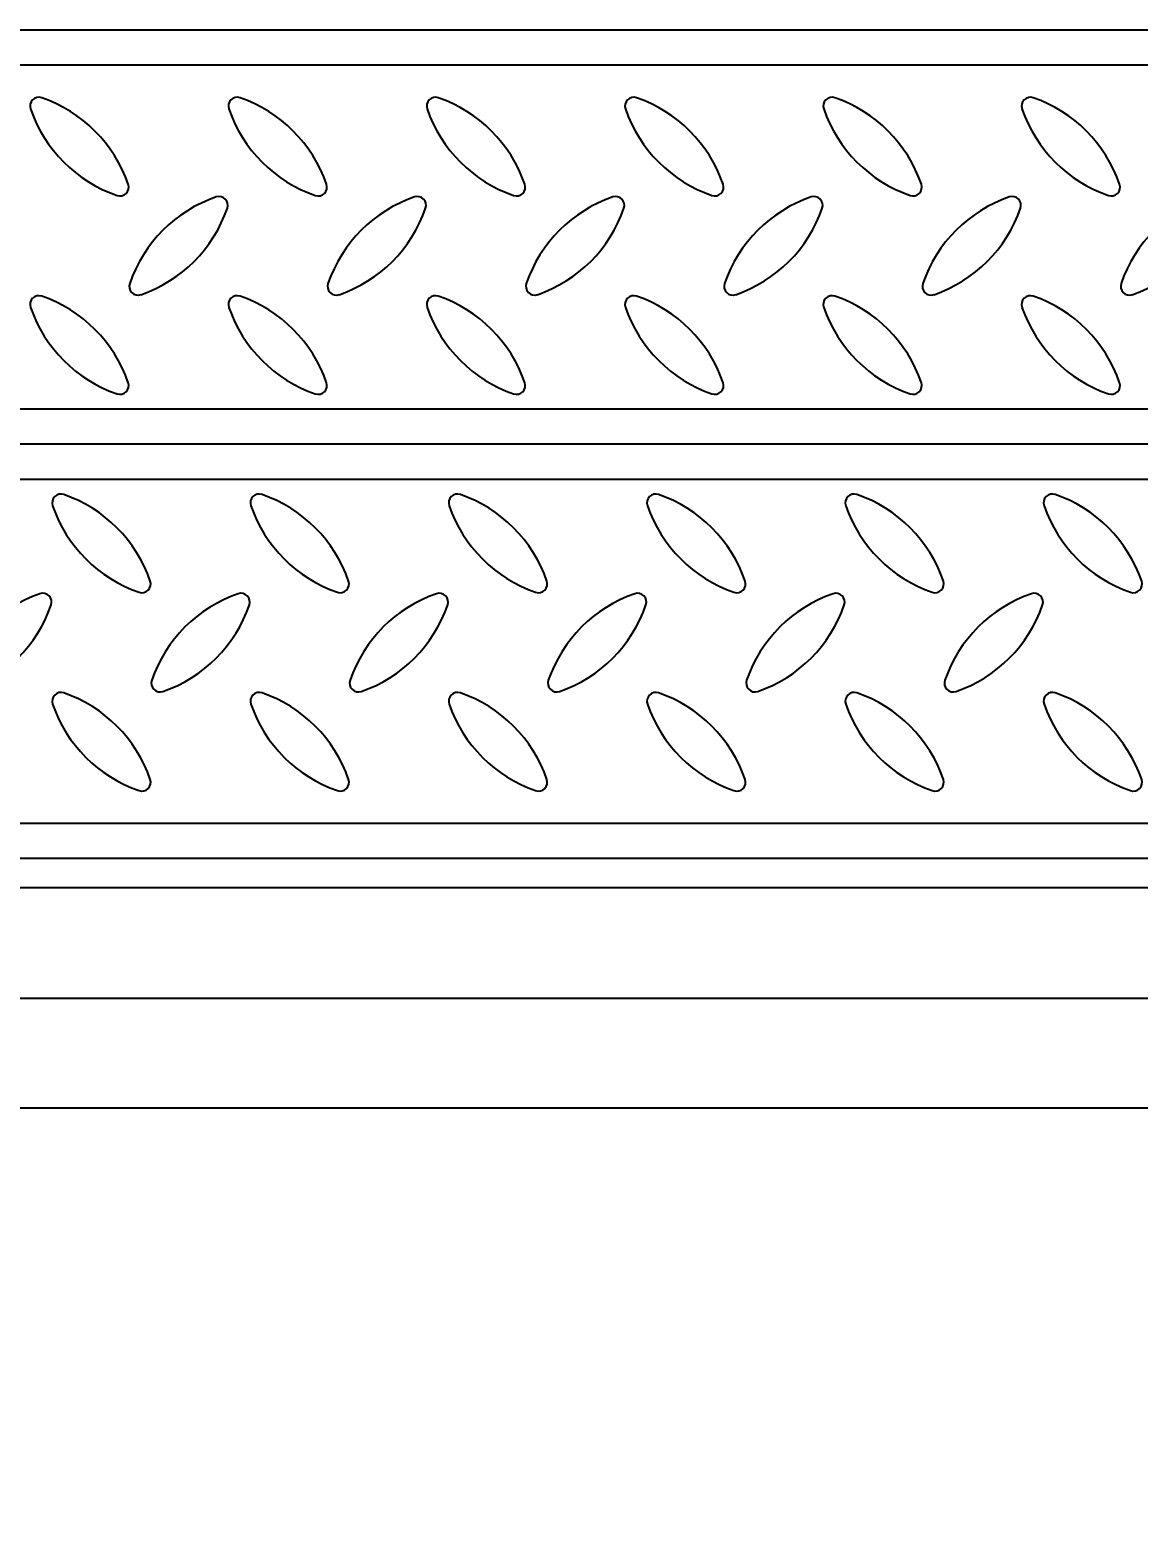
# Model space of a CAD drawing. Header units: millimetres. Extents: x -97344 to -49824, y -57049 to -40247.
# Drawn here: x -67395.9 to -67144.4, y -53478.6 to -53140.6 of the extents above; entities that cross this region are included whole.
import ezdxf

# ---------------------------------------------------------------- set-up
doc = ezdxf.new("R2010")
doc.units = ezdxf.units.MM
doc.header["$LTSCALE"] = 200
doc.header["$PDSIZE"] = -1
doc.linetypes.add('DOT_CENTER', pattern=[14, 12, -1, 0, -1])
doc.layers.add('1', color=7, linetype='Continuous')
doc.layers.add('DIM', color=3, linetype='Continuous')
doc.styles.add('TSSD_Dimension', font='tssdeng.shx', dxfattribs={"width": 0.7, "bigfont": 'hztxt.shx'})
doc.dimstyles.new('TSSD_20_20', dxfattribs={"dimtxt": 60, "dimasz": 20, "dimexe": 20, "dimexo": 50, "dimgap": 20, "dimtad": 1, "dimdec": 0, "dimzin": 0, "dimdsep": 46, "dimtxsty": 'TSSD_Dimension', "dimblk": 'ARCHTICK', "dimcen": 0, "dimdle": 20, "dimclrt": 7, "dimadec": 0, "dimazin": 0, "dimtfac": 1, "dimtdec": 0, "dimtix": 1, "dimtmove": 2, "dimatfit": 3, "dimfxl": 1, "dimtolj": 1, "dimtzin": 0, "dimarcsym": 0})

# ---------------------------------------------------------------- blocks, each defined once
blk = doc.blocks.new('_ArchTick')
at = {"color": 0, "linetype": 'ByBlock', "const_width": 0.5}
blk.add_lwpolyline([(-0.707, -0.707), (0.707, 0.707)], dxfattribs=at)
blk = doc.blocks.new('*D1527')
at = {"layer": 'Defpoints', "color": 0, "transparency": 16777216}
for p in [(-67539.66, -53361.19), (-66539.66, -53361.19), (-66539.66, -53913.98)]:
    blk.add_point(p, dxfattribs=at)
at = {"layer": 'DIM', "color": 0, "lineweight": -2, "transparency": 16777216}
for p, q in [((-67539.66, -53411.19), (-67539.66, -53933.98)), ((-66539.66, -53411.19), (-66539.66, -53933.98)), ((-67559.66, -53913.98), (-66519.66, -53913.98))]:
    blk.add_line(p, q, dxfattribs=at)
at = {"layer": 'DIM', "color": 0, "lineweight": -2, "transparency": 16777216, "xscale": 20, "yscale": 20, "zscale": 20, "rotation": 180}
blk.add_blockref('_ArchTick', (-67539.66, -53913.98), dxfattribs=at)
at = {"layer": 'DIM', "color": 0, "lineweight": -2, "transparency": 16777216, "xscale": 20, "yscale": 20, "zscale": 20}
blk.add_blockref('_ArchTick', (-66539.66, -53913.98), dxfattribs=at)
at = {"layer": 'DIM', "color": 7, "transparency": 16777216, "insert": (-67039.66, -53863.98), "char_height": 60, "attachment_point": 5, "style": 'TSSD_Dimension'}
blk.add_mtext('\\A1;1000', dxfattribs=at)
blk = doc.blocks.new('SPRING-WASHER_DIN-127-B_M8_A2-70_STAINLESS-STEEL_2__22', base_point=(-142.9, -155.2))
at = {"color": 140, "linetype": 'Continuous'}
for p, q in [((-142.9, -155.2), (-139.55, -155.2)), ((-139.55, -155.2), (-139.25, -155.2)), ((-139.25, -155.2), (-137.35, -155.2)), ((-137.35, -155.2), (-136.81, -155.2)), ((-136.81, -155.2), (-136.57, -155.2)), ((-136.57, -155.2), (-132.7, -155.2)), ((-132.7, -155.2), (-131.75, -155.2)), ((-131.75, -155.2), (-131.45, -155.2)), ((-131.45, -155.2), (-128.1, -155.2))]:
    blk.add_line(p, q, dxfattribs=at)
blk = doc.blocks.new('HEXAGON-NYLON-LOCKNUT_DIN-985_M8_A2-70_STAINLESS-STEEL__23', base_point=(-143.01, -155.2))
at = {"color": 140, "linetype": 'Continuous'}
for p, q in [((-143.01, -155.2), (-142.9, -155.2)), ((-142.9, -155.2), (-139.55, -155.2)), ((-139.55, -155.2), (-139.25, -155.2)), ((-139.25, -155.2), (-137.35, -155.2)), ((-137.35, -155.2), (-136.81, -155.2)), ((-136.81, -155.2), (-136.57, -155.2)), ((-136.57, -155.2), (-132.7, -155.2)), ((-132.7, -155.2), (-131.75, -155.2)), ((-131.75, -155.2), (-131.45, -155.2)), ((-131.45, -155.2), (-128.1, -155.2)), ((-128.1, -155.2), (-127.99, -155.2))]:
    blk.add_line(p, q, dxfattribs=at)
blk = doc.blocks.new('SPRING-WASHER_DIN-127-B_M8_A2-70_STAINLESS-STEEL__24', base_point=(-142.9, -171.2))
at = {"color": 140, "linetype": 'Continuous'}
for p, q in [((-140.16, -171.2), (-142.9, -171.2)), ((-139.55, -171.2), (-140.16, -171.2)), ((-139.5, -171.2), (-139.55, -171.2)), ((-137.35, -171.2), (-139.5, -171.2)), ((-136.81, -171.2), (-137.35, -171.2)), ((-136.57, -171.2), (-136.81, -171.2)), ((-132.73, -171.2), (-136.57, -171.2)), ((-132.7, -171.2), (-132.73, -171.2)), ((-131.5, -171.2), (-132.7, -171.2)), ((-131.45, -171.2), (-131.5, -171.2)), ((-128.1, -171.2), (-131.45, -171.2))]:
    blk.add_line(p, q, dxfattribs=at)
blk = doc.blocks.new('HEX-BOLT-FULLY-THREADED_DIN-933_M8x30_A2-70_STAINLESS-STEEL__25', base_point=(-142.93, -171.2))
at = {"color": 140, "linetype": 'Continuous'}
for p, q in [((-142.9, -171.2), (-142.93, -171.2)), ((-140.16, -171.2), (-142.9, -171.2)), ((-139.55, -171.2), (-140.16, -171.2)), ((-139.5, -171.2), (-139.55, -171.2)), ((-137.35, -171.2), (-139.5, -171.2)), ((-136.81, -171.2), (-137.35, -171.2)), ((-136.57, -171.2), (-136.81, -171.2)), ((-132.73, -171.2), (-136.57, -171.2)), ((-132.7, -171.2), (-132.73, -171.2)), ((-131.5, -171.2), (-132.7, -171.2)), ((-131.45, -171.2), (-131.5, -171.2)), ((-128.1, -171.2), (-131.45, -171.2)), ((-128.07, -171.2), (-128.1, -171.2))]:
    blk.add_line(p, q, dxfattribs=at)
blk = doc.blocks.new('PH_23-SCREW-FIX-PLATFORM_Absen-M2_9_2__26', base_point=(-143.01, -171.2))
for name, p in [('HEXAGON-NYLON-LOCKNUT_DIN-985_M8_A2-70_STAINLESS-STEEL__23', (-143.01, -155.2)), ('SPRING-WASHER_DIN-127-B_M8_A2-70_STAINLESS-STEEL_2__22', (-142.9, -155.2)), ('HEX-BOLT-FULLY-THREADED_DIN-933_M8x30_A2-70_STAINLESS-STEEL__25', (-142.93, -171.2)), ('SPRING-WASHER_DIN-127-B_M8_A2-70_STAINLESS-STEEL__24', (-142.9, -171.2))]:
    blk.add_blockref(name, p)
blk = doc.blocks.new('PH_23-SCREWS__45', base_point=(-410.5, -216.7))
blk.add_blockref('PH_23-SCREW-FIX-PLATFORM_Absen-M2_9_2__26', (-143.01, -171.2))
blk = doc.blocks.new('23-D0550-A_PLATFORM-1m_STACKING_Absen__48', base_point=(-446.5, -257.2))
at = {"color": 7, "linetype": 'Continuous'}
for p, q in [((547.5, -163.2), (-418.5, -163.2)), ((555.5, -257.2), (-426.5, -257.2))]:
    blk.add_line(p, q, dxfattribs=at)
at = {"color": 140, "linetype": 'Continuous'}
for p, q in [((-142.93, -171.2), (-328.07, -171.2)), ((-142.9, -171.2), (-142.93, -171.2)), ((-140.16, -171.2), (-142.9, -171.2)), ((-139.55, -171.2), (-140.16, -171.2)), ((-139.5, -171.2), (-139.55, -171.2)), ((-137.35, -171.2), (-139.5, -171.2)), ((-136.81, -171.2), (-137.35, -171.2)), ((-136.57, -171.2), (-136.81, -171.2)), ((-132.73, -171.2), (-136.57, -171.2)), ((-132.7, -171.2), (-132.73, -171.2)), ((-131.5, -171.2), (-132.7, -171.2)), ((-131.45, -171.2), (-131.5, -171.2)), ((-128.1, -171.2), (-131.45, -171.2)), ((-128.07, -171.2), (-128.1, -171.2)), ((57.07, -171.2), (-128.07, -171.2)), ((-435.3, -249.2), (564.3, -249.2))]:
    blk.add_line(p, q, dxfattribs=at)
for centre, radius, start, end in [((-279.69, -176.51), 2, 70.9892, 199.0108), ((-289.36, -204.56), 31.67, 19.0108, 70.9892), ((-234.69, -176.51), 2, 70.9892, 199.0108), ((-244.36, -204.56), 31.67, 19.0108, 70.9892), ((-189.69, -176.51), 2, 70.9892, 199.0108), ((-199.36, -204.56), 31.67, 19.0108, 70.9892), ((-144.69, -176.51), 2, 70.9892, 199.0108), ((-154.36, -204.56), 31.67, 19.0108, 70.9892), ((-99.69, -176.51), 2, 70.9892, 199.0108), ((-109.36, -204.56), 31.67, 19.0108, 70.9892), ((-54.69, -176.51), 2, 70.9892, 199.0108), ((-64.36, -204.56), 31.67, 19.0108, 70.9892), ((-251.64, -166.84), 31.67, 199.0108, 250.9892), ((-206.64, -166.84), 31.67, 199.0108, 250.9892), ((-161.64, -166.84), 31.67, 199.0108, 250.9892), ((-116.64, -166.84), 31.67, 199.0108, 250.9892), ((-71.64, -166.84), 31.67, 199.0108, 250.9892), ((-26.64, -166.84), 31.67, 199.0108, 250.9892), ((-261.31, -194.89), 2, 250.9892, 19.0108), ((-216.31, -194.89), 2, 250.9892, 19.0108), ((-171.31, -194.89), 2, 250.9892, 19.0108), ((-126.31, -194.89), 2, 250.9892, 19.0108), ((-81.31, -194.89), 2, 250.9892, 19.0108), ((-36.31, -194.89), 2, 250.9892, 19.0108), ((-274.14, -227.06), 31.67, 109.0108, 160.9892), ((-283.81, -199.01), 2, 340.9892, 109.0108), ((-229.14, -227.06), 31.67, 109.0108, 160.9892), ((-238.81, -199.01), 2, 340.9892, 109.0108), ((-184.14, -227.06), 31.67, 109.0108, 160.9892), ((-193.81, -199.01), 2, 340.9892, 109.0108), ((-139.14, -227.06), 31.67, 109.0108, 160.9892), ((-148.81, -199.01), 2, 340.9892, 109.0108), ((-94.14, -227.06), 31.67, 109.0108, 160.9892), ((-103.81, -199.01), 2, 340.9892, 109.0108), ((-49.14, -227.06), 31.67, 109.0108, 160.9892), ((-58.81, -199.01), 2, 340.9892, 109.0108), ((-311.86, -189.34), 31.67, 289.0108, 340.9892), ((-266.86, -189.34), 31.67, 289.0108, 340.9892), ((-221.86, -189.34), 31.67, 289.0108, 340.9892), ((-176.86, -189.34), 31.67, 289.0108, 340.9892), ((-131.86, -189.34), 31.67, 289.0108, 340.9892), ((-86.86, -189.34), 31.67, 289.0108, 340.9892), ((-279.69, -221.51), 2, 70.9892, 199.0108), ((-289.36, -249.56), 31.67, 19.0108, 70.9892), ((-257.19, -217.39), 2, 160.9892, 289.0108), ((-234.69, -221.51), 2, 70.9892, 199.0108), ((-244.36, -249.56), 31.67, 19.0108, 70.9892), ((-212.19, -217.39), 2, 160.9892, 289.0108), ((-189.69, -221.51), 2, 70.9892, 199.0108), ((-199.36, -249.56), 31.67, 19.0108, 70.9892), ((-167.19, -217.39), 2, 160.9892, 289.0108), ((-144.69, -221.51), 2, 70.9892, 199.0108), ((-154.36, -249.56), 31.67, 19.0108, 70.9892), ((-122.19, -217.39), 2, 160.9892, 289.0108), ((-99.69, -221.51), 2, 70.9892, 199.0108), ((-109.36, -249.56), 31.67, 19.0108, 70.9892), ((-77.19, -217.39), 2, 160.9892, 289.0108), ((-54.69, -221.51), 2, 70.9892, 199.0108), ((-64.36, -249.56), 31.67, 19.0108, 70.9892), ((-251.64, -211.84), 31.67, 199.0108, 250.9892), ((-206.64, -211.84), 31.67, 199.0108, 250.9892), ((-161.64, -211.84), 31.67, 199.0108, 250.9892), ((-116.64, -211.84), 31.67, 199.0108, 250.9892), ((-71.64, -211.84), 31.67, 199.0108, 250.9892), ((-26.64, -211.84), 31.67, 199.0108, 250.9892), ((-261.31, -239.89), 2, 250.9892, 19.0108), ((-216.31, -239.89), 2, 250.9892, 19.0108), ((-171.31, -239.89), 2, 250.9892, 19.0108), ((-126.31, -239.89), 2, 250.9892, 19.0108), ((-81.31, -239.89), 2, 250.9892, 19.0108), ((-36.31, -239.89), 2, 250.9892, 19.0108)]:
    blk.add_arc(centre, radius, start, end, dxfattribs=at)
blk = doc.blocks.new('23-D0550-A_PLATFORM-1m_STACKING_Absen_2__49', base_point=(-446.5, -163.2))
at = {"color": 7, "linetype": 'Continuous'}
for p, q in [((-426.5, -69.2), (555.5, -69.2)), ((547.5, -163.2), (-418.5, -163.2))]:
    blk.add_line(p, q, dxfattribs=at)
at = {"color": 140, "linetype": 'Continuous'}
for p, q in [((564.3, -77.2), (-435.3, -77.2)), ((-327.99, -155.2), (-143.01, -155.2)), ((-143.01, -155.2), (-142.9, -155.2)), ((-142.9, -155.2), (-139.55, -155.2)), ((-139.55, -155.2), (-139.25, -155.2)), ((-139.25, -155.2), (-137.35, -155.2)), ((-137.35, -155.2), (-136.81, -155.2)), ((-136.81, -155.2), (-136.57, -155.2)), ((-136.57, -155.2), (-132.7, -155.2)), ((-132.7, -155.2), (-131.75, -155.2)), ((-131.75, -155.2), (-131.45, -155.2)), ((-131.45, -155.2), (-128.1, -155.2)), ((-128.1, -155.2), (-127.99, -155.2)), ((-127.99, -155.2), (56.99, -155.2))]:
    blk.add_line(p, q, dxfattribs=at)
for centre, radius, start, end in [((-284.69, -86.51), 2, 70.9892, 199.0108), ((-239.69, -86.51), 2, 70.9892, 199.0108), ((-194.69, -86.51), 2, 70.9892, 199.0108), ((-149.69, -86.51), 2, 70.9892, 199.0108), ((-104.69, -86.51), 2, 70.9892, 199.0108), ((-59.69, -86.51), 2, 70.9892, 199.0108), ((-256.64, -76.84), 31.67, 199.0108, 250.9892), ((-294.36, -114.56), 31.67, 19.0108, 70.9892), ((-211.64, -76.84), 31.67, 199.0108, 250.9892), ((-249.36, -114.56), 31.67, 19.0108, 70.9892), ((-166.64, -76.84), 31.67, 199.0108, 250.9892), ((-204.36, -114.56), 31.67, 19.0108, 70.9892), ((-121.64, -76.84), 31.67, 199.0108, 250.9892), ((-159.36, -114.56), 31.67, 19.0108, 70.9892), ((-76.64, -76.84), 31.67, 199.0108, 250.9892), ((-114.36, -114.56), 31.67, 19.0108, 70.9892), ((-31.64, -76.84), 31.67, 199.0108, 250.9892), ((-69.36, -114.56), 31.67, 19.0108, 70.9892), ((-266.31, -104.89), 2, 250.9892, 19.0108), ((-221.31, -104.89), 2, 250.9892, 19.0108), ((-176.31, -104.89), 2, 250.9892, 19.0108), ((-131.31, -104.89), 2, 250.9892, 19.0108), ((-86.31, -104.89), 2, 250.9892, 19.0108), ((-41.31, -104.89), 2, 250.9892, 19.0108), ((-234.14, -137.06), 31.67, 109.0108, 160.9892), ((-243.81, -109.01), 2, 340.9892, 109.0108), ((-189.14, -137.06), 31.67, 109.0108, 160.9892), ((-198.81, -109.01), 2, 340.9892, 109.0108), ((-144.14, -137.06), 31.67, 109.0108, 160.9892), ((-153.81, -109.01), 2, 340.9892, 109.0108), ((-99.14, -137.06), 31.67, 109.0108, 160.9892), ((-108.81, -109.01), 2, 340.9892, 109.0108), ((-54.14, -137.06), 31.67, 109.0108, 160.9892), ((-63.81, -109.01), 2, 340.9892, 109.0108), ((-9.14, -137.06), 31.67, 109.0108, 160.9892), ((-271.86, -99.34), 31.67, 289.0108, 340.9892), ((-226.86, -99.34), 31.67, 289.0108, 340.9892), ((-181.86, -99.34), 31.67, 289.0108, 340.9892), ((-136.86, -99.34), 31.67, 289.0108, 340.9892), ((-91.86, -99.34), 31.67, 289.0108, 340.9892), ((-46.86, -99.34), 31.67, 289.0108, 340.9892), ((-262.19, -127.39), 2, 160.9892, 289.0108), ((-217.19, -127.39), 2, 160.9892, 289.0108), ((-172.19, -127.39), 2, 160.9892, 289.0108), ((-127.19, -127.39), 2, 160.9892, 289.0108), ((-82.19, -127.39), 2, 160.9892, 289.0108), ((-37.19, -127.39), 2, 160.9892, 289.0108), ((-284.69, -131.51), 2, 70.9892, 199.0108), ((-294.36, -159.56), 31.67, 19.0108, 70.9892), ((-239.69, -131.51), 2, 70.9892, 199.0108), ((-249.36, -159.56), 31.67, 19.0108, 70.9892), ((-194.69, -131.51), 2, 70.9892, 199.0108), ((-204.36, -159.56), 31.67, 19.0108, 70.9892), ((-149.69, -131.51), 2, 70.9892, 199.0108), ((-159.36, -159.56), 31.67, 19.0108, 70.9892), ((-104.69, -131.51), 2, 70.9892, 199.0108), ((-114.36, -159.56), 31.67, 19.0108, 70.9892), ((-59.69, -131.51), 2, 70.9892, 199.0108), ((-69.36, -159.56), 31.67, 19.0108, 70.9892), ((-256.64, -121.84), 31.67, 199.0108, 250.9892), ((-211.64, -121.84), 31.67, 199.0108, 250.9892), ((-166.64, -121.84), 31.67, 199.0108, 250.9892), ((-121.64, -121.84), 31.67, 199.0108, 250.9892), ((-76.64, -121.84), 31.67, 199.0108, 250.9892), ((-31.64, -121.84), 31.67, 199.0108, 250.9892), ((-266.31, -149.89), 2, 250.9892, 19.0108), ((-221.31, -149.89), 2, 250.9892, 19.0108), ((-176.31, -149.89), 2, 250.9892, 19.0108), ((-131.31, -149.89), 2, 250.9892, 19.0108), ((-86.31, -149.89), 2, 250.9892, 19.0108), ((-41.31, -149.89), 2, 250.9892, 19.0108)]:
    blk.add_arc(centre, radius, start, end, dxfattribs=at)
blk = doc.blocks.new('23-A0300-A_WELDING-ASSEMBLY_PLATFORM-1m_STACKING_Absen__50', base_point=(-459.5, -257.2))
for name, p in [('23-D0550-A_PLATFORM-1m_STACKING_Absen_2__49', (-446.5, -163.2)), ('23-D0550-A_PLATFORM-1m_STACKING_Absen__48', (-446.5, -257.2))]:
    blk.add_blockref(name, p)
blk = doc.blocks.new('23-A0227-B_PLATFORM-1m_STACKING_Absen__51', base_point=(-459.5, -257.2))
for name, p in [('23-A0300-A_WELDING-ASSEMBLY_PLATFORM-1m_STACKING_Absen__50', (-459.5, -257.2)), ('PH_23-SCREWS__45', (-410.5, -216.7))]:
    blk.add_blockref(name, p)
blk = doc.blocks.new('A$C71905C2D')
at = {"color": 7, "linetype": 'Continuous'}
for p, q in [((945.5, 25), (54.5, 25)), ((945.5, -25), (54.5, -25))]:
    blk.add_line(p, q, dxfattribs=at)
at = {"layer": '1', "color": 1, "linetype": 'DOT_CENTER'}
blk.add_line((47, 0), (957.75, 0), dxfattribs=at)

msp = doc.modelspace()

# ---------------------------------------------------------------- block references
for name, p in [('23-A0227-B_PLATFORM-1m_STACKING_Absen__51', (-67568.66, -53328.55)), ('A$C71905C2D', (-67539.67, -53360.19))]:
    msp.add_blockref(name, p)

# ---------------------------------------------------------------- dimensions: what is measured, and where the dimension line sits
at = {"layer": 'DIM'}
dim = msp.add_linear_dim(base=(-66539.66, -53913.98), p1=(-67539.66, -53361.19), p2=(-66539.66, -53361.19), dimstyle='TSSD_20_20', dxfattribs=at)
dim.commit()
dim.dimension.update_dxf_attribs({"geometry": '*D1527', "text_midpoint": (-67039.66, -53863.98)})

doc.saveas('drawing.dxf')
